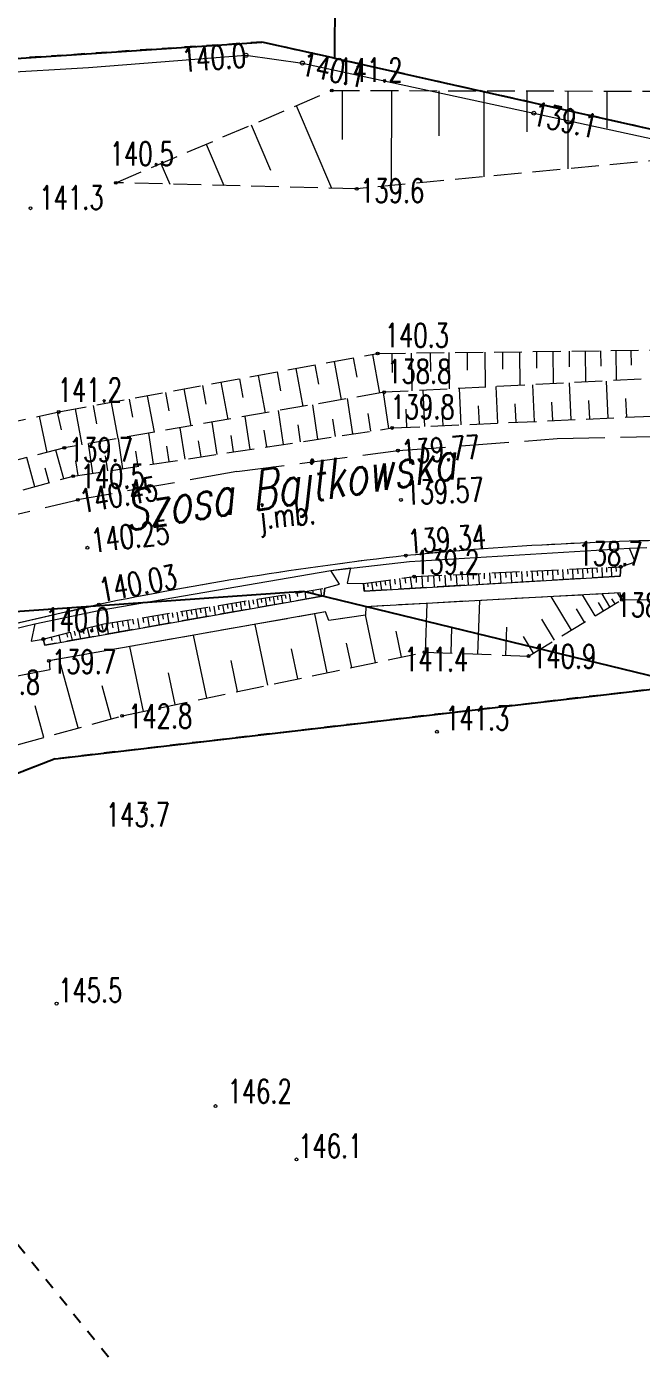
# Model space of a CAD drawing. Header units: metres. Extents: x 7583802 to 7586368, y 5958992 to 5960558.
# Drawn here: x 7585528.6 to 7585567.4, y 5960023.1 to 5960106.9 of the extents above; entities that cross this region are included whole.
import ezdxf
from ezdxf.enums import TextEntityAlignment as Align

# ---------------------------------------------------------------- set-up
doc = ezdxf.new("R2010")
doc.units = ezdxf.units.M
for name, pattern in [('1', [0]), ('2', [3, 2, -1]), ('3_1', [0]), ('3_BUBZ02', [2.45, 1.75, -0.7]), ('3_BUBZ02G', [2.45, 1.75, -0.7]), ('3_BUIB12_02', [0]), ('3_BUIB12_03', [0]), ('3_KTJZ01', [4, 3, -1]), ('3_PTRW02', [0]), ('4_SUPT_01', [0]), ('GUZ', [1.4, 0.7, -0.7])]:
    doc.linetypes.add(name, pattern=pattern)
doc.layers.get('0').update_dxf_attribs({"color": 250, "linetype": 'CONTINUOUS', "lineweight": 100})
for name, color, linetype, lineweight in [('BUBZ_L_1', 7, '3_BUBZ02', 18), ('BUIB_L_10', 7, '3_BUIB12_02', 18), ('DZIALKI-G_L_0', 7, '1', 25), ('EADOD_T_0', 7, 'CONTINUOUS', 18), ('KONTURY_L_0', 114, '2', 25), ('KTJZ_E_T_0', 7, 'CONTINUOUS', 15), ('KTJZ_L_0', 7, '3_KTJZ01', 18), ('PTRW_L_1', 7, 'CONTINUOUS', 18), ('RTPW_T_0', 7, 'CONTINUOUS', 15), ('RTPW_T_1', 7, 'CONTINUOUS', 15), ('SUPT_L_0', 30, '4_SUPT_01', 18), ('SUTT_T_0', 30, 'CONTINUOUS', 18)]:
    doc.layers.add(name, color=color, linetype=linetype, lineweight=lineweight)
doc.styles.get("Standard").update_dxf_attribs({"font": 'Simplex.SHX', "width": 0.75})

# ---------------------------------------------------------------- blocks, each defined once
blk = doc.blocks.new('3_RTPW02')
at = {"linetype": 'CONTINUOUS'}
blk.add_circle((0, 0), 0.09, dxfattribs=at)
blk = doc.blocks.new('3_RTPW01')
at = {"linetype": 'CONTINUOUS'}
blk.add_circle((0, 0), 0.09, dxfattribs=at)
blk = doc.blocks.new('4_SUPS01_07')
at = {"linetype": 'CONTINUOUS'}
blk.add_circle((0, 0), 0.125, dxfattribs=at)

msp = doc.modelspace()

# ---------------------------------------------------------------- linework, layer by layer
at = {"layer": 'BUBZ_L_1', "linetype": '3_BUBZ02G'}
for p, q in [((7585534.26, 5960097.06), (7585547.88, 5960102.88)), ((7585547.88, 5960102.88), (7585571.99, 5960102.83)), ((7585530.66, 5960082.61), (7585550.77, 5960086.3)), ((7585550.77, 5960086.3), (7585572.18, 5960086.56)), ((7585510.09, 5960078.2), (7585530.66, 5960082.61)), ((7585551.69, 5960081.6), (7585572.2, 5960082.54)), ((7585531.57, 5960078.56), (7585551.69, 5960081.6)), ((7585511.89, 5960073.12), (7585531.57, 5960078.56)), ((7585553.08, 5960072.23), (7585566.1, 5960072.85)), ((7585549.88, 5960071.8), (7585553.08, 5960072.23)), ((7585533.5, 5960069.25), (7585547.44, 5960071.49)), ((7585560.29, 5960067.22), (7585566.17, 5960070.77)), ((7585529.69, 5960068.29), (7585533.5, 5960069.25)), ((7585534.66, 5960063.45), (7585553.73, 5960067.46)), ((7585553.73, 5960067.46), (7585560.29, 5960067.22)), ((7585516.23, 5960058.37), (7585534.66, 5960063.45))]:
    msp.add_line(p, q, dxfattribs=at)
at = {"layer": 'BUBZ_L_1', "linetype": '3_1'}
for p, q in [((7585548.543, 5960102.879), (7585548.536, 5960099.784)), ((7585551.638, 5960102.872), (7585551.625, 5960096.886)), ((7585554.631, 5960102.866), (7585554.625, 5960100.018)), ((7585557.479, 5960102.86), (7585557.467, 5960097.44)), ((7585560.189, 5960102.854), (7585560.183, 5960100.276)), ((7585562.768, 5960102.849), (7585562.757, 5960097.941)), ((7585565.222, 5960102.844), (7585565.217, 5960100.509)), ((7585545.644, 5960101.924), (7585547.868, 5960096.72)), ((7585542.798, 5960100.708), (7585544.014, 5960097.862)), ((7585539.952, 5960099.492), (7585541.064, 5960096.89)), ((7585537.106, 5960098.276), (7585537.662, 5960096.975)), ((7585548.021, 5960085.796), (7585548.464, 5960083.379)), ((7585549.229, 5960086.017), (7585549.452, 5960084.803)), ((7585550.443, 5960086.24), (7585550.891, 5960083.8)), ((7585551.678, 5960086.311), (7585551.693, 5960085.094)), ((7585552.896, 5960086.326), (7585552.925, 5960083.938)), ((7585554.089, 5960086.34), (7585554.103, 5960085.17)), ((7585555.26, 5960086.355), (7585555.288, 5960084.058)), ((7585556.408, 5960086.368), (7585556.422, 5960085.242)), ((7585557.534, 5960086.382), (7585557.561, 5960084.174)), ((7585558.638, 5960086.396), (7585558.651, 5960085.313)), ((7585559.721, 5960086.409), (7585559.747, 5960084.284)), ((7585560.783, 5960086.422), (7585560.796, 5960085.38)), ((7585561.825, 5960086.434), (7585561.85, 5960084.391)), ((7585562.847, 5960086.447), (7585562.859, 5960085.445)), ((7585563.849, 5960086.459), (7585563.872, 5960084.494)), ((7585564.831, 5960086.471), (7585564.843, 5960085.507)), ((7585565.795, 5960086.482), (7585565.818, 5960084.592)), ((7585566.74, 5960086.494), (7585566.751, 5960085.567)), ((7585544.43, 5960085.137), (7585544.648, 5960083.945)), ((7585545.621, 5960085.355), (7585546.06, 5960082.961)), ((7585546.818, 5960085.575), (7585547.039, 5960084.372)), ((7585539.721, 5960084.273), (7585539.935, 5960083.104)), ((7585540.89, 5960084.487), (7585541.321, 5960082.138)), ((7585542.064, 5960084.703), (7585542.28, 5960083.523)), ((7585543.244, 5960084.919), (7585543.679, 5960082.548)), ((7585556.044, 5960081.8), (7585555.939, 5960084.091)), ((7585558.344, 5960081.905), (7585558.239, 5960084.208)), ((7585560.656, 5960082.011), (7585560.55, 5960084.325)), ((7585562.978, 5960082.117), (7585562.872, 5960084.443)), ((7585565.313, 5960082.224), (7585565.205, 5960084.561)), ((7585535.101, 5960083.425), (7585535.312, 5960082.278)), ((7585536.248, 5960083.635), (7585536.671, 5960081.331)), ((7585537.4, 5960083.847), (7585537.612, 5960082.689)), ((7585538.558, 5960084.059), (7585538.984, 5960081.733)), ((7585549.218, 5960081.226), (7585548.882, 5960083.451)), ((7585551.479, 5960081.568), (7585551.136, 5960083.842)), ((7585553.755, 5960081.695), (7585553.651, 5960083.975)), ((7585564.144, 5960082.171), (7585564.091, 5960083.336)), ((7585566.484, 5960082.278), (7585566.43, 5960083.449)), ((7585530.57, 5960082.591), (7585530.81, 5960081.473)), ((7585531.694, 5960082.8), (7585532.109, 5960080.539)), ((7585532.824, 5960083.007), (7585533.033, 5960081.871)), ((7585533.96, 5960083.216), (7585534.379, 5960080.933)), ((7585544.841, 5960080.565), (7585544.52, 5960082.694)), ((7585547.005, 5960080.892), (7585546.677, 5960083.068)), ((7585550.342, 5960081.396), (7585550.172, 5960082.521)), ((7585552.615, 5960081.642), (7585552.563, 5960082.78)), ((7585554.898, 5960081.747), (7585554.846, 5960082.89)), ((7585557.193, 5960081.852), (7585557.14, 5960083.001)), ((7585559.499, 5960081.958), (7585559.446, 5960083.112)), ((7585561.816, 5960082.064), (7585561.763, 5960083.224)), ((7585529.429, 5960082.346), (7585529.918, 5960080.064)), ((7585538.629, 5960079.627), (7585538.328, 5960081.619)), ((7585540.654, 5960079.933), (7585540.346, 5960081.969)), ((7585542.725, 5960080.245), (7585542.41, 5960082.327)), ((7585545.918, 5960080.728), (7585545.755, 5960081.804)), ((7585548.106, 5960081.058), (7585547.939, 5960082.158)), ((7585534.709, 5960079.034), (7585534.421, 5960080.941)), ((7585536.647, 5960079.327), (7585536.353, 5960081.276)), ((7585539.636, 5960079.779), (7585539.484, 5960080.786)), ((7585541.684, 5960080.088), (7585541.528, 5960081.118)), ((7585543.777, 5960080.404), (7585543.618, 5960081.457)), ((7585530.975, 5960078.395), (7585530.474, 5960080.208)), ((7585532.814, 5960078.748), (7585532.532, 5960080.612)), ((7585535.673, 5960079.18), (7585535.527, 5960080.144)), ((7585537.632, 5960079.476), (7585537.484, 5960080.461)), ((7585529.154, 5960077.892), (7585528.645, 5960079.734)), ((7585530.068, 5960078.145), (7585529.816, 5960079.059)), ((7585531.881, 5960078.607), (7585531.742, 5960079.529)), ((7585533.756, 5960078.89), (7585533.614, 5960079.833)), ((7585555.732, 5960072.356), (7585555.766, 5960071.648)), ((7585556.086, 5960072.373), (7585556.103, 5960072.021)), ((7585556.439, 5960072.39), (7585556.472, 5960071.69)), ((7585556.789, 5960072.407), (7585556.805, 5960072.059)), ((7585557.137, 5960072.423), (7585557.17, 5960071.731)), ((7585557.483, 5960072.44), (7585557.499, 5960072.096)), ((7585557.827, 5960072.456), (7585557.859, 5960071.772)), ((7585558.169, 5960072.472), (7585558.185, 5960072.132)), ((7585558.509, 5960072.489), (7585558.541, 5960071.813)), ((7585558.846, 5960072.505), (7585558.862, 5960072.169)), ((7585559.182, 5960072.521), (7585559.214, 5960071.853)), ((7585559.516, 5960072.536), (7585559.532, 5960072.205)), ((7585559.848, 5960072.552), (7585559.88, 5960071.892)), ((7585560.178, 5960072.568), (7585560.194, 5960072.24)), ((7585560.506, 5960072.584), (7585560.537, 5960071.931)), ((7585560.832, 5960072.599), (7585560.848, 5960072.275)), ((7585561.156, 5960072.615), (7585561.187, 5960071.97)), ((7585561.478, 5960072.63), (7585561.494, 5960072.31)), ((7585561.799, 5960072.645), (7585561.829, 5960072.008)), ((7585562.117, 5960072.66), (7585562.132, 5960072.344)), ((7585562.434, 5960072.675), (7585562.464, 5960072.046)), ((7585562.748, 5960072.69), (7585562.763, 5960072.378)), ((7585563.061, 5960072.705), (7585563.091, 5960072.083)), ((7585563.372, 5960072.72), (7585563.387, 5960072.411)), ((7585563.681, 5960072.735), (7585563.71, 5960072.12)), ((7585563.989, 5960072.749), (7585564.003, 5960072.444)), ((7585564.294, 5960072.764), (7585564.323, 5960072.157)), ((7585564.598, 5960072.778), (7585564.612, 5960072.477)), ((7585564.9, 5960072.793), (7585564.928, 5960072.193)), ((7585565.2, 5960072.807), (7585565.214, 5960072.509)), ((7585565.498, 5960072.821), (7585565.526, 5960072.228)), ((7585565.794, 5960072.835), (7585565.808, 5960072.541)), ((7585566.089, 5960072.849), (7585566.094, 5960072.756)), ((7585549.88, 5960071.8), (7585549.947, 5960071.302)), ((7585550.129, 5960071.833), (7585550.164, 5960071.575)), ((7585550.388, 5960071.868), (7585550.46, 5960071.332)), ((7585550.656, 5960071.904), (7585550.693, 5960071.626)), ((7585550.934, 5960071.942), (7585551.011, 5960071.365)), ((7585551.222, 5960071.98), (7585551.262, 5960071.681)), ((7585551.521, 5960072.021), (7585551.604, 5960071.4)), ((7585551.831, 5960072.062), (7585551.875, 5960071.741)), ((7585552.153, 5960072.105), (7585552.243, 5960071.438)), ((7585552.487, 5960072.15), (7585552.533, 5960071.804)), ((7585552.833, 5960072.197), (7585552.929, 5960071.479)), ((7585553.192, 5960072.235), (7585553.21, 5960071.866)), ((7585553.562, 5960072.253), (7585553.597, 5960071.519)), ((7585553.929, 5960072.27), (7585553.946, 5960071.905)), ((7585554.294, 5960072.288), (7585554.328, 5960071.562)), ((7585554.657, 5960072.305), (7585554.674, 5960071.944)), ((7585555.017, 5960072.322), (7585555.051, 5960071.605)), ((7585555.376, 5960072.339), (7585555.393, 5960071.983)), ((7585542.63, 5960070.717), (7585542.715, 5960070.188)), ((7585542.894, 5960070.76), (7585542.937, 5960070.497)), ((7585543.157, 5960070.802), (7585543.241, 5960070.281)), ((7585543.418, 5960070.844), (7585543.459, 5960070.585)), ((7585543.676, 5960070.885), (7585543.759, 5960070.372)), ((7585543.933, 5960070.926), (7585543.974, 5960070.672)), ((7585544.188, 5960070.967), (7585544.269, 5960070.462)), ((7585544.441, 5960071.008), (7585544.481, 5960070.757)), ((7585544.692, 5960071.048), (7585544.772, 5960070.55)), ((7585544.941, 5960071.088), (7585544.98, 5960070.841)), ((7585545.188, 5960071.128), (7585545.267, 5960070.638)), ((7585545.681, 5960071.207), (7585545.72, 5960070.966)), ((7585546.175, 5960071.287), (7585546.251, 5960070.811)), ((7585546.669, 5960071.366), (7585546.706, 5960071.132)), ((7585547.162, 5960071.445), (7585547.236, 5960070.985)), ((7585557.09, 5960067.337), (7585557.214, 5960070.72)), ((7585562.993, 5960068.852), (7585561.717, 5960070.964)), ((7585564.486, 5960069.753), (7585563.69, 5960071.071)), ((7585565.417, 5960070.316), (7585564.921, 5960071.138)), ((7585565.742, 5960070.512), (7585565.546, 5960070.836)), ((7585566.17, 5960070.77), (7585565.915, 5960071.192)), ((7585537.201, 5960069.845), (7585537.25, 5960069.539)), ((7585537.507, 5960069.894), (7585537.604, 5960069.287)), ((7585537.81, 5960069.943), (7585537.858, 5960069.642)), ((7585538.111, 5960069.991), (7585538.207, 5960069.393)), ((7585538.41, 5960070.039), (7585538.458, 5960069.742)), ((7585538.706, 5960070.087), (7585538.801, 5960069.498)), ((7585539.001, 5960070.134), (7585539.048, 5960069.842)), ((7585539.293, 5960070.181), (7585539.386, 5960069.601)), ((7585539.583, 5960070.227), (7585539.629, 5960069.94)), ((7585539.87, 5960070.274), (7585539.962, 5960069.703)), ((7585540.156, 5960070.319), (7585540.201, 5960070.036)), ((7585540.439, 5960070.365), (7585540.529, 5960069.803)), ((7585540.72, 5960070.41), (7585540.765, 5960070.131)), ((7585540.999, 5960070.455), (7585541.088, 5960069.901)), ((7585541.276, 5960070.5), (7585541.32, 5960070.225)), ((7585541.551, 5960070.544), (7585541.639, 5960069.998)), ((7585541.824, 5960070.588), (7585541.867, 5960070.317)), ((7585542.095, 5960070.631), (7585542.181, 5960070.094)), ((7585542.363, 5960070.674), (7585542.406, 5960070.408)), ((7585547.6, 5960066.171), (7585546.819, 5960069.883)), ((7585553.784, 5960067.458), (7585553.897, 5960070.54)), ((7585563.827, 5960069.355), (7585563.323, 5960070.19)), ((7585565.006, 5960070.067), (7585564.692, 5960070.588)), ((7585532.742, 5960069.059), (7585532.818, 5960068.758)), ((7585533.043, 5960069.135), (7585533.2, 5960068.511)), ((7585533.355, 5960069.213), (7585533.436, 5960068.89)), ((7585533.681, 5960069.279), (7585533.788, 5960068.615)), ((7585534.014, 5960069.333), (7585534.067, 5960069.003)), ((7585534.343, 5960069.386), (7585534.448, 5960068.731)), ((7585534.671, 5960069.438), (7585534.723, 5960069.113)), ((7585534.995, 5960069.49), (7585535.099, 5960068.846)), ((7585535.318, 5960069.542), (7585535.369, 5960069.222)), ((7585535.638, 5960069.593), (7585535.74, 5960068.959)), ((7585535.955, 5960069.644), (7585536.006, 5960069.329)), ((7585536.27, 5960069.695), (7585536.371, 5960069.07)), ((7585536.583, 5960069.745), (7585536.633, 5960069.435)), ((7585536.893, 5960069.795), (7585536.992, 5960069.179)), ((7585543.858, 5960065.384), (7585543.051, 5960069.217)), ((7585550.644, 5960066.811), (7585550.01, 5960069.822)), ((7585555.399, 5960067.399), (7585555.458, 5960069.013)), ((7585558.862, 5960067.272), (7585558.927, 5960069.044)), ((7585561.936, 5960068.214), (7585561.129, 5960069.551)), ((7585530.175, 5960068.412), (7585530.227, 5960068.204)), ((7585530.66, 5960068.534), (7585530.773, 5960068.083)), ((7585531.145, 5960068.656), (7585531.206, 5960068.413)), ((7585531.388, 5960068.718), (7585531.515, 5960068.214)), ((7585531.64, 5960068.781), (7585531.705, 5960068.52)), ((7585531.901, 5960068.847), (7585532.037, 5960068.306)), ((7585532.171, 5960068.915), (7585532.242, 5960068.635)), ((7585532.451, 5960068.986), (7585532.598, 5960068.405)), ((7585539.993, 5960064.571), (7585539.161, 5960068.53)), ((7585552.274, 5960067.154), (7585551.931, 5960068.784)), ((7585560.599, 5960067.407), (7585559.973, 5960068.443)), ((7585536.003, 5960063.732), (7585535.143, 5960067.82)), ((7585545.744, 5960065.781), (7585545.347, 5960067.667)), ((7585549.138, 5960066.494), (7585548.815, 5960068.033)), ((7585531.894, 5960062.688), (7585530.696, 5960067.034)), ((7585541.941, 5960064.981), (7585541.531, 5960066.929)), ((7585538.014, 5960064.155), (7585537.591, 5960066.167)), ((7585533.969, 5960063.26), (7585533.397, 5960065.335)), ((7585529.72, 5960062.088), (7585529.174, 5960064.073))]:
    msp.add_line(p, q, dxfattribs=at)
at = {"layer": 'BUBZ_L_1', "linetype": '3_BUBZ02'}
for p, q in [((7585572.03, 5960098.82), (7585549.45, 5960096.68)), ((7585549.45, 5960096.68), (7585534.26, 5960097.06)), ((7585572.28, 5960084.92), (7585551.18, 5960083.85)), ((7585572.28, 5960084.92), (7585551.18, 5960083.85)), ((7585551.18, 5960083.85), (7585531.02, 5960080.35)), ((7585551.18, 5960083.85), (7585531.02, 5960080.35)), ((7585531.02, 5960080.35), (7585511, 5960075.16)), ((7585531.02, 5960080.35), (7585511, 5960075.16)), ((7585566.1, 5960072.85), (7585566.06, 5960072.26)), ((7585549.92, 5960071.3), (7585549.88, 5960071.8)), ((7585566.06, 5960072.26), (7585549.92, 5960071.3)), ((7585547.38, 5960071.01), (7585529.79, 5960067.91)), ((7585547.44, 5960071.49), (7585547.38, 5960071.01)), ((7585566.07, 5960071.2), (7585550.02, 5960070.33)), ((7585566.17, 5960070.77), (7585566.07, 5960071.2)), ((7585547.48, 5960070), (7585530.05, 5960066.92)), ((7585547.69, 5960069.45), (7585547.48, 5960070)), ((7585550.02, 5960070.33), (7585550.01, 5960069.8)), ((7585550.01, 5960069.8), (7585547.69, 5960069.45)), ((7585529.79, 5960067.91), (7585529.69, 5960068.29)), ((7585530.05, 5960066.92), (7585530.09, 5960066.36)), ((7585530.09, 5960066.36), (7585528.06, 5960065.94))]:
    msp.add_line(p, q, dxfattribs=at)
at = {"layer": 'BUBZ_L_1', "linetype": '3_1'}
for p in [(7585534.26, 5960097.06), (7585529.69, 5960068.29)]:
    msp.add_point(p, dxfattribs=at)
at = {"layer": 'BUIB_L_10', "linetype": '3_BUIB12_03'}
for p, q in [((7585566.66, 5960074.03), (7585567.74, 5960074.07)), ((7585567.02, 5960073.16), (7585566.66, 5960074.03)), ((7585547.82, 5960072.62), (7585549.06, 5960072.78)), ((7585548.37, 5960071.75), (7585547.82, 5960072.62)), ((7585549.06, 5960072.78), (7585548.85, 5960071.81)), ((7585566.06, 5960072.26), (7585566.1, 5960072.85)), ((7585566.1, 5960072.85), (7585567.02, 5960073.16)), ((7585547.44, 5960071.49), (7585548.37, 5960071.75)), ((7585548.85, 5960071.81), (7585549.88, 5960071.8)), ((7585549.88, 5960071.8), (7585549.92, 5960071.3)), ((7585549.92, 5960071.3), (7585566.06, 5960072.26)), ((7585529.79, 5960067.91), (7585547.38, 5960071.01)), ((7585547.38, 5960071.01), (7585547.44, 5960071.49)), ((7585566.07, 5960071.2), (7585550.02, 5960070.33)), ((7585566.17, 5960070.77), (7585566.07, 5960071.2)), ((7585568.28, 5960070.74), (7585566.17, 5960070.77)), ((7585547.48, 5960070), (7585530.05, 5960066.92)), ((7585547.69, 5960069.45), (7585547.48, 5960070)), ((7585550.02, 5960070.33), (7585550.01, 5960069.8)), ((7585527.76, 5960068.91), (7585529.15, 5960069.25)), ((7585529.15, 5960069.25), (7585528.92, 5960068.16)), ((7585550.01, 5960069.8), (7585547.69, 5960069.45)), ((7585528.92, 5960068.16), (7585529.69, 5960068.29)), ((7585529.69, 5960068.29), (7585529.79, 5960067.91)), ((7585530.05, 5960066.92), (7585530.09, 5960066.36)), ((7585530.09, 5960066.36), (7585528.06, 5960065.94))]:
    msp.add_line(p, q, dxfattribs=at)
at = {"layer": 'DZIALKI-G_L_0', "linetype": '1'}
for p, q in [((7585548.4, 5960204.36), (7585548.06, 5960104.91)), ((7585513.54, 5960103.93), (7585543.48, 5960105.93)), ((7585548.06, 5960104.91), (7585543.48, 5960105.93)), ((7585548.06, 5960104.91), (7585598.9, 5960093.52)), ((7585546.09, 5960071.28), (7585516.18, 5960069.2)), ((7585570.36, 5960065.39), (7585546.09, 5960071.28)), ((7585530.44, 5960060.73), (7585570.36, 5960065.39)), ((7585530.44, 5960060.73), (7585486.01, 5960043.55))]:
    msp.add_line(p, q, dxfattribs=at)
at = {"layer": 'KONTURY_L_0', "linetype": 'GUZ'}
for p, q in [((7585543.48, 5960105.93), (7585513.54, 5960103.93)), ((7585598.9, 5960093.52), (7585543.48, 5960105.93)), ((7585570.36, 5960065.39), (7585530.44, 5960060.73)), ((7585530.44, 5960060.73), (7585509.82, 5960052.76)), ((7585567.18, 5959981.58), (7585509.82, 5960052.76))]:
    msp.add_line(p, q, dxfattribs=at)
at = {"layer": 'KTJZ_L_0', "linetype": '3_KTJZ01'}
for p, q in [((7585552.06, 5960080.17), (7585562.09, 5960080.93)), ((7585562.09, 5960080.93), (7585572.28, 5960081.15)), ((7585541.9, 5960078.85), (7585552.06, 5960080.17)), ((7585541.9, 5960078.85), (7585531.87, 5960077.07)), ((7585522.02, 5960074.74), (7585531.87, 5960077.07)), ((7585523.57, 5960068.27), (7585533.19, 5960070.47))]:
    msp.add_line(p, q, dxfattribs=at)
for centre, radius, start, end in [((7585572.863, 5959867.987), 206.564, 90.19501, 95.64346), ((7585576.649, 5959859.782), 215.122, 96.43216, 99.07738), ((7585577.16, 5959856.812), 218.136, 99.08672, 101.62888)]:
    msp.add_arc(centre, radius, start, end, dxfattribs=at)
at = {"layer": 'PTRW_L_1', "linetype": '3_PTRW02'}
for p, q in [((7585566.66, 5960074.03), (7585567.74, 5960074.07)), ((7585552.78, 5960073.18), (7585566.66, 5960074.03)), ((7585533.27, 5960070.11), (7585547.82, 5960072.62)), ((7585547.82, 5960072.62), (7585552.78, 5960073.18)), ((7585533.19, 5960070.47), (7585523.57, 5960068.27)), ((7585529.15, 5960069.25), (7585533.27, 5960070.11)), ((7585527.76, 5960068.91), (7585529.15, 5960069.25))]:
    msp.add_line(p, q, dxfattribs=at)
for centre, radius, start, end in [((7585572.88, 5959867.659), 206.892, 90.19933, 95.63914), ((7585576.649, 5959859.782), 215.122, 96.43216, 99.07738), ((7585577.16, 5959856.812), 218.136, 99.08672, 101.62888)]:
    msp.add_arc(centre, radius, start, end, dxfattribs=at)
at = {"layer": 'SUPT_L_0', "linetype": '4_SUPT_01'}
for p, q in [((7585532.53, 5960104.34), (7585542.47, 5960105.1)), ((7585542.47, 5960105.1), (7585546.03, 5960104.61)), ((7585518.78, 5960103.5), (7585532.53, 5960104.34)), ((7585546.03, 5960104.61), (7585560.62, 5960101.45)), ((7585560.62, 5960101.45), (7585579.62, 5960097.31))]:
    msp.add_line(p, q, dxfattribs=at)

# ---------------------------------------------------------------- block references
at = {"layer": 'RTPW_T_0'}
for p in [(7585547.88, 5960102.88), (7585534.26, 5960097.06), (7585549.45, 5960096.68), (7585528.88, 5960095.45), (7585550.77, 5960086.3), (7585551.18, 5960083.85), (7585530.66, 5960082.61), (7585551.69, 5960081.6), (7585531.02, 5960080.35), (7585531.57, 5960078.56), (7585566.1, 5960072.85), (7585553.08, 5960072.23), (7585566.17, 5960070.77), (7585529.69, 5960068.29), (7585553.73, 5960067.46), (7585530.05, 5960066.92), (7585560.29, 5960067.22), (7585534.66, 5960063.45), (7585554.51, 5960062.45), (7585536.15, 5960057.56), (7585530.53, 5960045.3), (7585540.544, 5960038.845), (7585545.66, 5960035.48)]:
    msp.add_blockref('3_RTPW01', p, dxfattribs=at)
at = {"layer": 'RTPW_T_1'}
for p in [(7585552.06, 5960080.17), (7585531.87, 5960077.07), (7585552.24, 5960077.06), (7585532.47, 5960074.05), (7585552.55, 5960073.55), (7585533.19, 5960070.47)]:
    msp.add_blockref('3_RTPW02', p, dxfattribs=at)
at = {"layer": 'SUTT_T_0'}
for p in [(7585542.47, 5960105.1), (7585546.03, 5960104.61), (7585560.62, 5960101.45)]:
    msp.add_blockref('4_SUPS01_07', p, dxfattribs=at)

# ---------------------------------------------------------------- texts
at = {"layer": 'EADOD_T_0', "oblique": 15, "width": 0.7}
msp.add_text('Szosa Bajtkowska', height=2.5, rotation=8.98631, dxfattribs=at).set_placement((7585545.213, 5960077.63), align=Align.MIDDLE)
at = {"layer": 'KTJZ_E_T_0', "width": 0.7}
msp.add_text('j.mb.', height=1.5, rotation=5.80923, dxfattribs=at).set_placement((7585545.087, 5960075.929), align=Align.MIDDLE)
at = {"layer": 'RTPW_T_0', "width": 0.7}
for s, p in [('141.2', (7585548.289, 5960103.425)), ('140.5', (7585533.878, 5960098.142)), ('141.3', (7585529.437, 5960095.378)), ('139.6', (7585549.668, 5960095.813)), ('140.3', (7585551.224, 5960086.692)), ('138.8', (7585551.376, 5960084.417)), ('141.2', (7585530.6, 5960083.241)), ('139.8', (7585551.588, 5960082.173)), ('139.7', (7585531.301, 5960079.488)), ('140.5', (7585532.04, 5960077.801)), ('138.7', (7585563.429, 5960072.923)), ('139.2', (7585553.134, 5960072.385)), ('138.8', (7585565.829, 5960069.686)), ('140.0', (7585529.816, 5960068.757)), ('139.7', (7585530.233, 5960066.111)), ('141.4', (7585552.441, 5960066.263)), ('140.9', (7585560.515, 5960066.453)), ('139.8', (7585525.439, 5960064.806)), ('142.8', (7585535.039, 5960062.681)), ('141.3', (7585555.031, 5960062.552)), ('143.7', (7585533.63, 5960056.462)), ('145.5', (7585530.63, 5960045.4)), ('146.2', (7585541.31, 5960039.027)), ('146.1', (7585545.76, 5960035.58))]:
    msp.add_text(s, height=1.5, dxfattribs=at).set_placement(p)
at = {"layer": 'RTPW_T_1', "width": 0.7}
for s, rotation, p in [('139.77', 3.96792, (7585552.327, 5960079.327)), ('140.45', 10.06599, (7585532.135, 5960076.216)), ('139.57', 2.6174, (7585552.56, 5960076.75)), ('140.25', 6.70983, (7585532.8, 5960073.739)), ('139.34', 4.0377, (7585552.726, 5960073.675)), ('140.03', 10.52512, (7585533.362, 5960070.619))]:
    msp.add_text(s, height=1.5, rotation=rotation, dxfattribs=at).set_placement(p)
at = {"layer": 'SUTT_T_0', "width": 0.7}
msp.add_text('140.0', height=1.5, rotation=4.37227, dxfattribs=at).set_placement((7585542.47, 5960105.1), align=Align.MIDDLE_RIGHT)
for s, rotation, p in [('140.1', 347.77925, (7585546.03, 5960104.61)), ('139.1', 347.70769, (7585560.62, 5960101.45))]:
    msp.add_text(s, height=1.5, rotation=rotation, dxfattribs=at).set_placement(p, align=Align.MIDDLE_LEFT)

doc.saveas('drawing.dxf')
